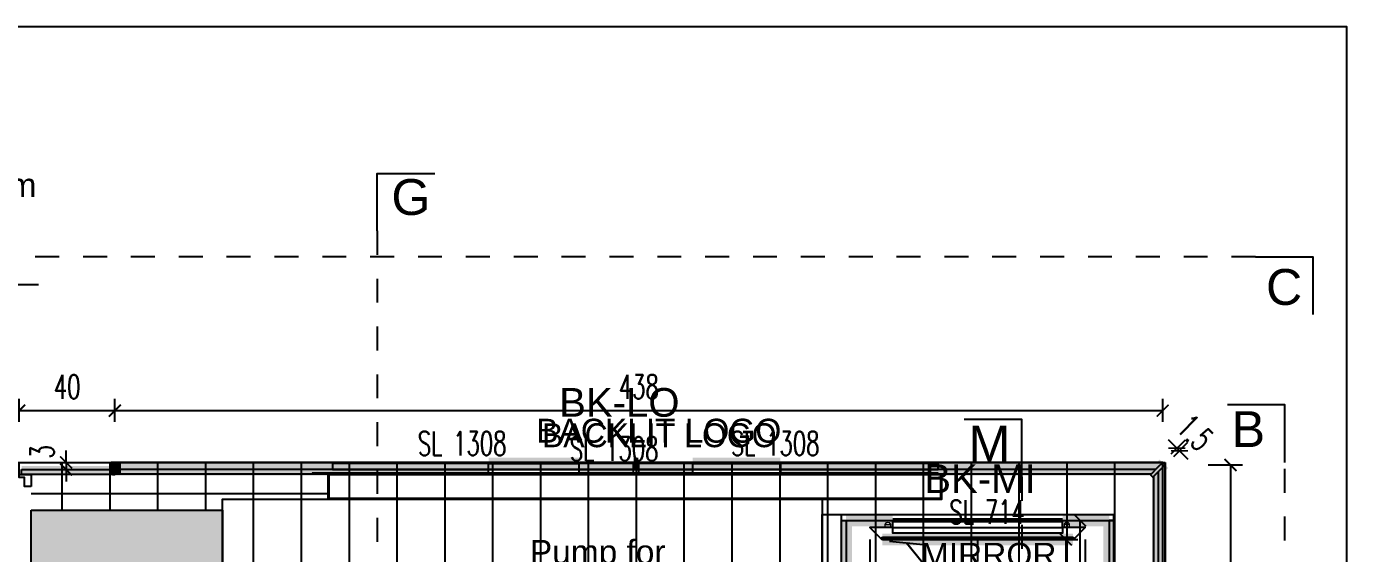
# Model space of a CAD drawing. Extents: x 214 to 401, y 14 to 126.
# Drawn here: x 314.51 to 320.03, y 87.74 to 89.94 of the extents above; entities that cross this region are included whole.
import ezdxf

# ---------------------------------------------------------------- set-up
doc = ezdxf.new("R2010")
doc.units = 0
doc.header["$LTSCALE"] = 0.25
doc.header["$MEASUREMENT"] = 0
for name, pattern in [('CONTINOUS', [0]), ('DASHDOT2', [0.5, 0.25, -0.125, 0, -0.125]), ('DOT2', [0.125, 0, -0.125]), ('PHANTOM2', [1.25, 0.625, -0.125, 0.125, -0.125, 0.125, -0.125]), ('TRATTEGGIATA', [0.75, 0.5, -0.25])]:
    doc.linetypes.add(name, pattern=pattern)
doc.layers.get('0').update_dxf_attribs({"linetype": 'CONTINUOUS'})
doc.layers.get('DEFPOINTS').update_dxf_attribs({"linetype": 'CONTINUOUS'})
doc.layers.add('AREA', color=30, linetype='CONTINUOUS', plot=False)
for name, color, linetype in [('ax-arredo piani rossi', 1, 'CONTINUOUS'), ('ax-arredo sez', 6, 'CONTINUOUS'), ('AX-QUOTE', 2, 'CONTINUOUS'), ('AXlogo', 6, 'CONTINUOUS'), ('floor-tiles', 11, 'CONTINUOUS'), ('MERCHANDISING', 11, 'CONTINUOUS'), ('Pareti02', 3, 'CONTINUOUS'), ('RIFERIMENTI', 11, 'CONTINUOUS'), ('sezioni 02', 3, 'CONTINUOUS'), ('TESTI', 3, 'CONTINUOUS'), ('Urban', 6, 'CONTINUOUS')]:
    doc.layers.add(name, color=color, linetype=linetype)
for name, color, linetype, lineweight, true_color in [('Col-ALU-pia', 7, 'CONTINUOUS', 40, 0x8080fe), ('col-ALUrigatino-pia', 7, 'TRATTEGGIATA', 40, 0x8080fe), ('Col-mirror-pia', 7, 'CONTINUOUS', 40, 0x8ae2ff), ('Col-rosso-pia', 7, 'CONTINUOUS', 40, 0xb24e1f), ('LD_base', 7, 'CONTINUOUS', 5, 0x646464), ('LD_light', 7, 'CONTINUOUS', 5, 0xf00000), ('R-HATCH', 7, 'CONTINUOUS', 9, 0xbababa), ('R-WALL', 7, 'CONTINUOUS', 9, 0xbababa)]:
    doc.layers.add(name, color=color, linetype=linetype, lineweight=lineweight, true_color=true_color)
for name, color, linetype, true_color in [('Col-LUMINOSO-PIA', 7, 'CONTINUOUS', 0xffd452), ('Col-neutro-pia', 7, 'TRATTEGGIATA', 0xb24e1f), ('Col-urban-pia', 7, 'CONTINOUS', 0x878787), ('LD_axis', 7, 'DASHDOT2', 0x962eff), ('Sections', 92, 'CONTINUOUS', 0x00bd00)]:
    doc.layers.add(name, color=color, linetype=linetype, true_color=true_color)
doc.layers.add('LD_quote', color=255, linetype='CONTINUOUS', lineweight=9)
doc.layers.add('LD_text', color=255, linetype='CONTINUOUS', lineweight=9)
doc.layers.add('quadro modello', color=7, linetype='CONTINUOUS', true_color=0xff531a, plot=False)
doc.layers.add('R-BORDER', color=7, linetype='PHANTOM2', true_color=0xdb0000, plot=False)
doc.styles.add('cart-inver', font='Arial.ttf')
doc.styles.add('HZDX', font='')
doc.styles.add('SIMPLEX', font='SIMPLEX.SHX', dxfattribs={"width": 0.65})
doc.styles.get("Standard").update_dxf_attribs({"font": 'Arial.ttf'})
doc.styles.get('HZDX').set_extended_font_data('DicotMedium')
doc.dimstyles.new('METRI', dxfattribs={"dimtxt": 0.2, "dimasz": 0.1, "dimexe": 0.1, "dimexo": 0.0625, "dimgap": 0.09, "dimtad": 1, "dimzin": 0, "dimdsep": 46, "dimtxsty": 'SIMPLEX', "dimblk": 'LINEET2S', "dimcen": 0.09, "dimdle": 0.1, "dimclrt": 3, "dimadec": 0, "dimazin": 0, "dimtfac": 1, "dimtix": 1, "dimtmove": 2, "dimatfit": 3, "dimldrblk": 'LINEET2S', "dimfxl": 1, "dimtolj": 1, "dimarcsym": 0})

# ---------------------------------------------------------------- blocks, each defined once
blk = doc.blocks.new('_ArchTick')
at = {"color": 0, "linetype": 'ByBlock', "const_width": 0.15}
blk.add_lwpolyline([(-0.5, -0.5), (0.5, 0.5)], dxfattribs=at)
blk = doc.blocks.new('*D261')
at = {"layer": 'AX-QUOTE', "color": 0, "lineweight": -2, "transparency": 16777216}
for p, q in [((314.4787, 88.2913), (314.4787, 88.3874)), ((314.8787, 88.2913), (314.8787, 88.3874)), ((314.4787, 88.3374), (314.8787, 88.3374))]:
    blk.add_line(p, q, dxfattribs=at)
at = {"layer": 'DEFPOINTS', "color": 0, "transparency": 16777216}
for p in [(314.8787, 88.3374), (314.4787, 88.2413), (314.8787, 88.2413)]:
    blk.add_point(p, dxfattribs=at)
at = {"layer": 'AX-QUOTE', "color": 0, "lineweight": -2, "transparency": 16777216, "xscale": 0.05, "yscale": 0.05, "zscale": 0.05, "rotation": 180}
blk.add_blockref('_ArchTick', (314.4787, 88.3374), dxfattribs=at)
at = {"layer": 'AX-QUOTE', "color": 0, "lineweight": -2, "transparency": 16777216, "xscale": 0.05, "yscale": 0.05, "zscale": 0.05}
blk.add_blockref('_ArchTick', (314.8787, 88.3374), dxfattribs=at)
at = {"layer": 'AX-QUOTE', "color": 3, "transparency": 16777216, "insert": (314.6787, 88.4374), "char_height": 0.1, "attachment_point": 5, "style": 'SIMPLEX'}
blk.add_mtext('\\A1;40', dxfattribs=at)
blk = doc.blocks.new('*D262')
at = {"layer": 'AX-QUOTE', "color": 0, "lineweight": -2, "transparency": 16777216}
for p, q in [((314.8787, 88.2913), (314.8787, 88.3874)), ((319.258, 88.2913), (319.258, 88.3874)), ((314.8787, 88.3374), (319.258, 88.3374))]:
    blk.add_line(p, q, dxfattribs=at)
at = {"layer": 'DEFPOINTS', "color": 0, "transparency": 16777216}
for p in [(319.258, 88.3374), (314.8787, 88.2413), (319.258, 88.2413)]:
    blk.add_point(p, dxfattribs=at)
at = {"layer": 'AX-QUOTE', "color": 0, "lineweight": -2, "transparency": 16777216, "xscale": 0.05, "yscale": 0.05, "zscale": 0.05, "rotation": 180}
blk.add_blockref('_ArchTick', (314.8787, 88.3374), dxfattribs=at)
at = {"layer": 'AX-QUOTE', "color": 0, "lineweight": -2, "transparency": 16777216, "xscale": 0.05, "yscale": 0.05, "zscale": 0.05}
blk.add_blockref('_ArchTick', (319.258, 88.3374), dxfattribs=at)
at = {"layer": 'AX-QUOTE', "color": 3, "transparency": 16777216, "insert": (317.0684, 88.4374), "char_height": 0.1, "attachment_point": 5, "style": 'SIMPLEX'}
blk.add_mtext('\\A1;438', dxfattribs=at)
blk = doc.blocks.new('*D263')
at = {"layer": 'AX-QUOTE', "color": 0, "lineweight": -2, "transparency": 16777216}
for p, q in [((319.4482, 88.1103), (319.5916, 88.1103)), ((319.5416, 88.1103), (319.5416, 83.7309)), ((319.4482, 83.7309), (319.5916, 83.7309))]:
    blk.add_line(p, q, dxfattribs=at)
at = {"layer": 'DEFPOINTS', "color": 0, "transparency": 16777216}
for p in [(319.3982, 88.1103), (319.3982, 83.7309), (319.5416, 83.7309)]:
    blk.add_point(p, dxfattribs=at)
at = {"layer": 'AX-QUOTE', "color": 0, "lineweight": -2, "transparency": 16777216, "xscale": 0.05, "yscale": 0.05, "zscale": 0.05}
for p, rotation in [((319.5416, 88.1103), 90), ((319.5416, 83.7309), 270)]:
    blk.add_blockref('_ArchTick', p, dxfattribs=dict(at, rotation=rotation))
at = {"layer": 'AX-QUOTE', "color": 3, "transparency": 16777216, "insert": (319.6514, 85.9206), "char_height": 0.1, "attachment_point": 5, "rotation": 90, "style": 'SIMPLEX'}
blk.add_mtext('\\A1;438', dxfattribs=at)
blk = doc.blocks.new('*D270')
at = {"layer": 'AX-QUOTE', "color": 0, "lineweight": -2, "transparency": 16777216}
for p, q in [((319.3175, 88.1803), (319.2821, 88.2157)), ((319.2934, 88.1562), (319.3529, 88.2157)), ((319.304, 88.1456), (319.3635, 88.2051)), ((319.3175, 88.1803), (319.3281, 88.1697)), ((319.3281, 88.1697), (319.3635, 88.1344))]:
    blk.add_line(p, q, dxfattribs=at)
at = {"layer": 'DEFPOINTS', "color": 0, "transparency": 16777216}
for p in [(319.258, 88.1209), (319.3281, 88.1697), (319.2687, 88.1103)]:
    blk.add_point(p, dxfattribs=at)
at = {"layer": 'AX-QUOTE', "color": 0, "lineweight": -2, "transparency": 16777216, "xscale": 0.05, "yscale": 0.05, "zscale": 0.05}
for p, rotation in [((319.3175, 88.1803), 315.0000000000384), ((319.3281, 88.1697), 135.0000000000384)]:
    blk.add_blockref('_ArchTick', p, dxfattribs=dict(at, rotation=rotation))
at = {"layer": 'AX-QUOTE', "color": 3, "transparency": 16777216, "insert": (319.3935, 88.2457), "char_height": 0.1, "attachment_point": 5, "rotation": 315, "style": 'SIMPLEX'}
blk.add_mtext('\\A1;1.5', dxfattribs=at)
blk = doc.blocks.new('*D272')
at = {"layer": 'AX-QUOTE', "color": 0, "lineweight": -2, "transparency": 16777216}
for p, q in [((314.6486, 88.1209), (314.7247, 88.1209)), ((314.6747, 88.1209), (314.6747, 88.1709)), ((314.6747, 88.1209), (314.6747, 88.0909)), ((314.6486, 88.0909), (314.7247, 88.0909)), ((314.6747, 88.0909), (314.6747, 88.0409))]:
    blk.add_line(p, q, dxfattribs=at)
at = {"layer": 'DEFPOINTS', "color": 0, "transparency": 16777216}
for p in [(314.5986, 88.1209), (314.5986, 88.0909), (314.6747, 88.0909)]:
    blk.add_point(p, dxfattribs=at)
at = {"layer": 'AX-QUOTE', "color": 0, "lineweight": -2, "transparency": 16777216, "xscale": 0.05, "yscale": 0.05, "zscale": 0.05}
for p, rotation in [((314.6747, 88.1209), 270), ((314.6747, 88.0909), 90)]:
    blk.add_blockref('_ArchTick', p, dxfattribs=dict(at, rotation=rotation))
at = {"layer": 'AX-QUOTE', "color": 3, "transparency": 16777216, "insert": (314.5747, 88.1648), "char_height": 0.1, "attachment_point": 5, "rotation": 90, "style": 'SIMPLEX'}
blk.add_mtext('\\A1;3', dxfattribs=at)
blk = doc.blocks.new('*D313')
at = {"layer": 'AX-QUOTE', "color": 0, "lineweight": -2, "transparency": 16777216}
for p, q in [((318.785, 87.8787), (318.9626, 87.8787)), ((318.9126, 86.3087), (318.9126, 87.8787)), ((318.785, 86.3087), (318.9626, 86.3087))]:
    blk.add_line(p, q, dxfattribs=at)
at = {"layer": 'DEFPOINTS', "color": 0, "transparency": 16777216}
for p in [(318.735, 87.8787), (318.9126, 87.8787), (318.735, 86.3087)]:
    blk.add_point(p, dxfattribs=at)
at = {"layer": 'AX-QUOTE', "color": 0, "lineweight": -2, "transparency": 16777216, "xscale": 0.05, "yscale": 0.05, "zscale": 0.05}
for p, rotation in [((318.9126, 87.8787), 90), ((318.9126, 86.3087), 270)]:
    blk.add_blockref('_ArchTick', p, dxfattribs=dict(at, rotation=rotation))
at = {"layer": 'AX-QUOTE', "color": 3, "transparency": 16777216, "insert": (318.8126, 87.0937), "char_height": 0.1, "attachment_point": 5, "rotation": 90, "style": 'SIMPLEX'}
blk.add_mtext('\\A1;157', dxfattribs=at)
blk = doc.blocks.new('*D330')
at = {"layer": 'AX-QUOTE', "color": 0, "lineweight": -2, "transparency": 16777216}
for p, q in [((318.0347, 87.7987), (318.0347, 87.5955)), ((318.9347, 87.7987), (318.9347, 87.5955)), ((318.0347, 87.6455), (318.382, 87.6455)), ((318.9347, 87.6455), (318.5873, 87.6455))]:
    blk.add_line(p, q, dxfattribs=at)
at = {"layer": 'DEFPOINTS', "color": 0, "transparency": 16777216}
for p in [(318.0347, 87.8487), (318.9347, 87.8487), (318.0347, 87.6455)]:
    blk.add_point(p, dxfattribs=at)
at = {"layer": 'AX-QUOTE', "color": 0, "lineweight": -2, "transparency": 16777216, "xscale": 0.05, "yscale": 0.05, "zscale": 0.05, "rotation": 180}
blk.add_blockref('_ArchTick', (318.0347, 87.6455), dxfattribs=at)
at = {"layer": 'AX-QUOTE', "color": 0, "lineweight": -2, "transparency": 16777216, "xscale": 0.05, "yscale": 0.05, "zscale": 0.05}
blk.add_blockref('_ArchTick', (318.9347, 87.6455), dxfattribs=at)
at = {"layer": 'AX-QUOTE', "color": 3, "transparency": 16777216, "insert": (318.4847, 87.5951), "char_height": 0.1, "attachment_point": 5, "style": 'SIMPLEX'}
blk.add_mtext('\\A1;90', dxfattribs=at)
blk = doc.blocks.new('*D383')
at = {"layer": 'DEFPOINTS', "color": 0, "transparency": 16777216}
for p in [(318.779, 87.7987, 0), (318.779, 87.5487, 0), (318.853, 87.5487)]:
    blk.add_point(p, dxfattribs=at)
at = {"layer": 'LD_quote', "color": 0, "lineweight": -2, "transparency": 16777216}
for p, q in [((318.829, 87.7987), (318.903, 87.7987)), ((318.853, 87.7987), (318.853, 87.5487)), ((318.829, 87.5487), (318.903, 87.5487))]:
    blk.add_line(p, q, dxfattribs=at)
at = {"layer": 'LD_quote', "color": 0, "lineweight": -2, "transparency": 16777216, "xscale": 0.05, "yscale": 0.05, "zscale": 0.05}
for p, rotation in [((318.853, 87.7987), 90), ((318.853, 87.5487), 270)]:
    blk.add_blockref('_ArchTick', p, dxfattribs=dict(at, rotation=rotation))
at = {"layer": 'LD_quote', "color": 3, "transparency": 16777216, "insert": (318.753, 87.6428), "char_height": 0.1, "attachment_point": 5, "rotation": 90, "style": 'SIMPLEX'}
blk.add_mtext('\\A1;{\\C256;25}', dxfattribs=at)
blk = doc.blocks.new('LINEET2S')
blk.add_line((-1, 0), (0, 0))
at = {"color": 5}
blk.add_line((0.5, 0.5), (-0.5, -0.5), dxfattribs=at)
blk = doc.blocks.new('ioo')
at = {"layer": 'LD_light', "elevation": 0}
blk.add_lwpolyline([(-3044.5, 2505.5), (-3066.5, 2505.5), (-3066.5, 2493.5), (-3044.5, 2493.5)], close=True, dxfattribs=at)
at = {"layer": 'LD_light', "ltscale": 0.1}
for radius in [11, 10]:
    blk.add_arc((-3055.5, 2505.5, 0), radius, 359.7956, 180.2044, dxfattribs=at)
blk = doc.blocks.new('DALIAN ASOM LIGHT')
at = {"layer": 'LD_base'}
h = blk.add_hatch(color=256, dxfattribs=at)
h.dxf.hatch_style = 1
edge = h.paths.add_edge_path()
edge.add_arc((1.5982, 3.5954), 0.5, 0, 360)
h.paths.add_polyline_path([(1.2032, 15.6804), (2.0032, 15.6804), (2.0032, 14.8804), (1.2032, 14.8804)])
for p, q in [((1.1672, 15.8804), (1.5392, 15.8804)), ((5.9026, 15.8504), (1.5532, 15.8504)), ((5.9132, 15.8398), (5.9132, 11.4904)), ((5.8836, 15.8314), (1.5532, 15.8314)), ((5.8942, 15.8208), (5.8942, 11.4904)), ((1.2032, 15.7504), (2.443, 15.7504)), ((4.5092, 14.4504), (4.5092, 15.6632)), ((4.5092, 15.6632), (5.7282, 15.6632)), ((4.5902, 15.6382), (4.5902, 15.6632)), ((4.5902, 15.6382), (5.7282, 15.6382)), ((4.8042, 15.6082), (4.8042, 15.6382)), ((5.5142, 15.6082), (5.5142, 15.6382)), ((5.7282, 15.6382), (5.7282, 15.6632)), ((4.8042, 15.6082), (5.5142, 15.6082))]:
    blk.add_line(p, q, dxfattribs=at)
for points in [[(1.1632, 15.8504), (1.5432, 15.8504), (1.5432, 15.8304), (1.1632, 15.8304)], [(4.9937, 15.8754), (2.4622, 15.8754), (2.4622, 15.8504), (4.9937, 15.8504)], [(3.493, 15.8754), (3.493, 15.8314), (3.1154, 15.8314), (3.1154, 15.8754)], [(4.3346, 15.8754), (4.3346, 15.8314), (3.9684, 15.8314), (3.9684, 15.8754)], [(4.5902, 15.6382), (4.6092, 15.6382), (4.6092, 14.0682), (4.5902, 14.0682)], [(5.7282, 15.6382), (5.7092, 15.6382), (5.7092, 14.0492), (5.7282, 14.0492)], [(5.5582, 15.5592), (5.5582, 15.5652), (5.5572, 15.5662), (4.7612, 15.5662), (4.7602, 15.5652), (4.7602, 15.5592), (4.7612, 15.5582), (5.5572, 15.5582)]]:
    blk.add_lwpolyline(points, close=True, dxfattribs=at)
for points in [[(1.5432, 15.8304), (1.5532, 15.8304), (1.5532, 15.8804), (1.5382, 15.8804), (1.5382, 15.8504), (1.5432, 15.8504), (1.5432, 15.8304)], [(5.9326, 15.8804), (1.5532, 15.8804)], [(5.8812, 15.8289), (5.8918, 15.8183), (5.9432, 15.8698), (5.9326, 15.8804), (5.9114, 15.8591), (5.9114, 15.8591), (5.8812, 15.8289)], [(5.9432, 11.4904), (5.9432, 15.8698)], [(1.2032, 15.7803), (1.1754, 15.7804), (1.1754, 15.817), (1.1532, 15.817), (1.1532, 15.8304), (1.2032, 15.8303), (1.2032, 15.7803)], [(1.2032, 15.6804), (2.0032, 15.6804), (2.0032, 14.8804), (1.2032, 14.8804), (1.2032, 15.6804)], [(5.5592, 15.5582), (5.6092, 15.6082), (5.5142, 15.6082), (5.5142, 15.5847), (4.8042, 15.5847), (4.8042, 15.6082), (4.7092, 15.6082), (4.7592, 15.5582), (4.7592, 15.5662), (5.5592, 15.5662), (5.5592, 15.5582)]]:
    blk.add_lwpolyline(points, dxfattribs=at)
at = {"layer": 'LD_base', "elevation": 0}
for points in [[(3.7415, 15.8754), (3.7415, 15.8314), (3.7211, 15.8314), (3.7211, 15.8754)], [(5.0052, 15.8284), (2.448, 15.8284), (2.448, 15.8314), (5.0052, 15.8314)]]:
    blk.add_lwpolyline(points, close=True, dxfattribs=at)
for points in [[(2.443, 15.8314), (2.443, 15.7264), (5.0102, 15.7264), (5.0102, 15.8314)], [(2.448, 15.8314), (2.448, 15.7314), (5.0052, 15.7314), (5.0052, 15.8314)]]:
    blk.add_lwpolyline(points, dxfattribs=at)

msp = doc.modelspace()

# ---------------------------------------------------------------- hatches: boundary and pattern name
at = {"layer": 'LD_light', "linetype": 'Continuous'}
h = msp.add_hatch(color=256, dxfattribs=at)
h.dxf.hatch_style = 1
h.paths.add_polyline_path([(318.12694, 87.84744), (318.12693, 87.85244), (318.8407, 87.85244), (318.8407, 87.84744)])
at = {"layer": 'R-HATCH', "ltscale": 10000}
h = msp.add_hatch(color=256, dxfattribs=at)
h.dxf.hatch_style = 1
edge = h.paths.add_edge_path()
edge.add_arc((314.92365, 75.83588), 0.5, 0, 360)
h.paths.add_polyline_path([(314.52865, 87.92088), (315.32865, 87.92088), (315.32865, 87.12088), (314.52865, 87.12088)])

# ---------------------------------------------------------------- linework, layer by layer
at = {"layer": 'AREA'}
msp.add_lwpolyline([(315.32865, 86.79088), (315.32865, 87.96688), (317.83465, 87.96688), (317.83465, 86.79088)], close=True, dxfattribs=at)
msp.add_lwpolyline([(315.32865, 86.79088), (315.32865, 87.96688), (317.83465, 87.96688), (317.83465, 86.79088)], close=True, dxfattribs=at)
at = {"layer": 'ax-arredo piani rossi'}
msp.add_line((314.49266, 88.12088), (314.86466, 88.12088), dxfattribs=at)
for points in [[(319.25805, 88.12088), (314.87866, 88.12088)], [(319.26865, 83.73088), (319.26865, 88.11028)]]:
    msp.add_lwpolyline(points, dxfattribs=at)
at = {"layer": 'ax-arredo sez'}
for p, q in [((318.12965, 87.84868), (318.12965, 87.87868)), ((318.12965, 87.84868), (318.83965, 87.84868)), ((318.83965, 87.84868), (318.83965, 87.87868))]:
    msp.add_line(p, q, dxfattribs=at)
at = {"layer": 'ax-arredo sez', "elevation": 0}
for points in [[(315.76841, 88.07188), (315.76841, 87.96688), (318.33563, 87.96688), (318.33563, 88.07188)], [(315.77341, 88.07188), (315.77341, 87.97188), (318.33063, 87.97188), (318.33063, 88.07188)]]:
    msp.add_lwpolyline(points, dxfattribs=at)
at = {"layer": 'ax-arredo sez'}
msp.add_lwpolyline([(318.88465, 87.79868), (318.93465, 87.84868), (318.83965, 87.84868), (318.83965, 87.82525), (318.12965, 87.82525), (318.12965, 87.84868), (318.03465, 87.84868), (318.08465, 87.79868), (318.08465, 87.80668), (318.88465, 87.80668), (318.88465, 87.79868)], dxfattribs=at)
msp.add_lwpolyline([(318.88365, 87.79968), (318.88365, 87.80568), (318.88265, 87.80668), (318.08665, 87.80668), (318.08565, 87.80568), (318.08565, 87.79968), (318.08665, 87.79868), (318.88265, 87.79868)], close=True, dxfattribs=at)
at = {"layer": 'AXlogo', "color": 1}
msp.add_lwpolyline([(318.31911, 88.11588), (315.78759, 88.11588), (315.78759, 88.09088), (318.31911, 88.09088)], close=True, dxfattribs=at)
at = {"layer": 'Col-ALU-pia', "const_width": 0.05}
for points in [[(314.87866, 88.12088), (314.87866, 88.07088)], [(319.26335, 88.11558), (319.21193, 88.06416)]]:
    msp.add_lwpolyline(points, dxfattribs=at)
at = {"layer": 'col-ALUrigatino-pia', "const_width": 0.03}
msp.add_lwpolyline([(314.48866, 88.09088), (314.86866, 88.09088)], dxfattribs=at)
at = {"layer": 'Col-LUMINOSO-PIA', "const_width": 0.05}
for points in [[(316.44082, 88.11588), (316.81839, 88.11588)], [(317.29382, 88.11588), (317.65998, 88.11588)]]:
    msp.add_lwpolyline(points, dxfattribs=at)
at = {"layer": 'Col-LUMINOSO-PIA', "const_width": 0.05, "elevation": 0}
msp.add_lwpolyline([(317.0465, 88.11588), (317.06691, 88.11588)], dxfattribs=at)
at = {"layer": 'Col-mirror-pia', "const_width": 0.05}
msp.add_lwpolyline([(318.08665, 87.79868), (318.88265, 87.79868)], dxfattribs=at)
at = {"layer": 'Col-neutro-pia', "const_width": 0.02}
msp.add_lwpolyline([(318.12965, 87.87868), (318.83965, 87.87868)], dxfattribs=at)
at = {"layer": 'Col-rosso-pia', "const_width": 0.05}
for points in [[(317.93465, 87.87868), (318.12965, 87.87868)], [(318.83965, 87.87868), (319.03465, 87.87868)]]:
    msp.add_lwpolyline(points, dxfattribs=at)
at = {"layer": 'Col-urban-pia', "const_width": 0.05}
for points in [[(316.44082, 88.09088), (314.87866, 88.09088)], [(317.29382, 88.09088), (317.06691, 88.09088)], [(319.22805, 88.09088), (317.65998, 88.09088)], [(319.23865, 86.5122), (319.23865, 88.08028)], [(318.22865, 86.30868), (317.93465, 86.30868), (317.93465, 87.87868)], [(319.03465, 87.87868), (319.03465, 86.31168)]]:
    msp.add_lwpolyline(points, dxfattribs=at)
at = {"layer": 'Col-urban-pia', "const_width": 0.05, "elevation": 0}
msp.add_lwpolyline([(317.0465, 88.09088), (316.81839, 88.09088)], dxfattribs=at)
at = {"layer": 'floor-tiles'}
for p, q in [((314.65865, 87.92088), (314.65865, 88.12088)), ((314.85865, 87.92088), (314.85865, 88.12088)), ((315.05865, 87.92088), (315.05865, 88.12088)), ((315.25865, 87.92088), (315.25865, 88.12088)), ((315.45865, 77.32088), (315.45865, 88.12088)), ((315.65865, 77.32088), (315.65865, 88.12088)), ((315.85865, 77.32088), (315.85865, 88.12088)), ((316.05865, 77.32088), (316.05865, 88.12088)), ((316.25865, 77.32088), (316.25865, 88.12088)), ((316.45865, 77.32088), (316.45865, 88.12088)), ((316.65865, 77.32088), (316.65865, 88.12088)), ((316.85865, 77.32088), (316.85865, 88.12088)), ((317.05865, 77.32088), (317.05865, 88.12088)), ((317.25865, 77.32088), (317.25865, 88.12088)), ((317.45865, 77.32088), (317.45865, 88.12088)), ((317.65865, 77.32088), (317.65865, 88.12088)), ((317.85865, 77.32088), (317.85865, 88.12088)), ((318.05865, 77.32088), (318.05865, 88.12088)), ((318.25865, 77.32088), (318.25865, 88.12088)), ((318.45865, 77.38855), (318.45865, 88.12088)), ((318.65865, 77.58913), (318.65865, 88.12088)), ((318.85865, 77.7897), (318.85865, 88.12088)), ((319.05865, 77.99028), (319.05865, 88.12088)), ((319.25865, 83.33088), (319.25865, 88.12088))]:
    msp.add_line(p, q, dxfattribs=at)
msp.add_lwpolyline([(312.65865, 88.12088), (312.65865, 88.07088), (314.47865, 88.07088), (314.47866, 88.12088), (319.25805, 88.12088), (319.26865, 88.11028), (319.26865, 83.33088)], dxfattribs=at)
msp.add_lwpolyline([(314.52865, 87.92088), (315.32865, 87.92088), (315.32865, 87.12088), (314.52865, 87.12088)], close=True, dxfattribs=at)
at = {"layer": 'LD_axis'}
msp.add_line((318.48465, 87.80668), (318.48465, 86.99868), dxfattribs=at)
at = {"layer": 'LD_light'}
for points in [[(315.70311, 88.07284), (317.01111, 88.07284), (317.01111, 88.07784), (315.70311, 88.07784)], [(316.33807, 88.07284), (317.64607, 88.07284), (317.64607, 88.07784), (316.33807, 88.07784)], [(317.01111, 88.07284), (318.31911, 88.07284), (318.31911, 88.07784), (317.01111, 88.07784)]]:
    msp.add_lwpolyline(points, close=True, dxfattribs=at)
at = {"layer": 'Pareti02'}
for p, q in [((314.52865, 87.99088), (315.76841, 87.99088)), ((317.83465, 86.69088), (317.83465, 87.90368)), ((317.83465, 87.90368), (319.05365, 87.90368)), ((317.91565, 87.87868), (317.91565, 87.90368)), ((319.05365, 87.87868), (319.05365, 87.90368)), ((317.91565, 87.87868), (319.05365, 87.87868))]:
    msp.add_line(p, q, dxfattribs=at)
at = {"layer": 'quadro modello'}
msp.add_lwpolyline([(305.85095, 89.94409), (320.02666, 89.94409), (320.02666, 71.56662), (305.85095, 71.56662)], close=True, dxfattribs=at)
at = {"layer": 'R-BORDER'}
msp.add_lwpolyline([(306.96865, 74.42065), (306.96865, 88.12088), (319.26865, 88.12088), (319.26865, 78.20088), (313.32541, 72.24052, 0.0711546), (306.96865, 74.42065, 0.9122584)], format="xyb", dxfattribs=at)
at = {"layer": 'R-WALL', "ltscale": 10000}
msp.add_lwpolyline([(314.52865, 87.92088), (315.32865, 87.92088), (315.32865, 87.12088), (314.52865, 87.12088), (314.52865, 87.92088)], dxfattribs=at)
at = {"layer": 'Sections'}
for points in [[(315.97509, 89.08913), (315.97509, 89.32946), (316.21542, 89.32946)], [(319.64587, 88.98012), (319.8862, 88.98012), (319.8862, 88.73979)], [(319.76865, 88.12088), (319.76865, 88.36121), (319.52833, 88.36121)], [(318.66881, 88.06004), (318.66881, 88.30037), (318.42848, 88.30037)]]:
    msp.add_lwpolyline(points, dxfattribs=at)
at = {"layer": 'Sections', "linetype": 'DOT2'}
for points in [[(315.97509, 89.08913), (315.97509, 77.11064), (315.97509, 77.11064)], [(319.64587, 88.98012), (306.75347, 88.98012), (306.75347, 88.98012)], [(313.81802, 72.02642), (319.76865, 77.9942), (319.76865, 88.12088)], [(318.66881, 88.06004), (318.66881, 83.38569), (318.66881, 83.38569)]]:
    msp.add_lwpolyline(points, dxfattribs=at)
at = {"layer": 'sezioni 02'}
for points in [[(314.86866, 88.07088), (314.87866, 88.07088), (314.87866, 88.12088), (314.86366, 88.12088), (314.86366, 88.09088), (314.86866, 88.09088), (314.86866, 88.07088)], [(319.20663, 88.06946), (319.21723, 88.05885), (319.26865, 88.11028), (319.25805, 88.12088), (319.23683, 88.09967), (319.23683, 88.09967), (319.20663, 88.06946)], [(314.52865, 88.02087), (314.5008, 88.02088), (314.5008, 88.05748), (314.47865, 88.05748), (314.47865, 88.07088), (314.52865, 88.07087), (314.52865, 88.02087)]]:
    msp.add_lwpolyline(points, dxfattribs=at)
for points in [[(314.48866, 88.09088), (314.86866, 88.09088), (314.86866, 88.07088), (314.48866, 88.07088)], [(316.81839, 88.11588), (316.81839, 88.07188), (316.44082, 88.07188), (316.44082, 88.11588)], [(317.65998, 88.11588), (317.65998, 88.07188), (317.29382, 88.07188), (317.29382, 88.11588)]]:
    msp.add_lwpolyline(points, close=True, dxfattribs=at)
at = {"layer": 'sezioni 02', "elevation": 0}
msp.add_lwpolyline([(317.06691, 88.11588), (317.06691, 88.07188), (317.0465, 88.07188), (317.0465, 88.11588)], close=True, dxfattribs=at)
at = {"layer": 'Urban'}
for p, q in [((319.22805, 88.09088), (314.87866, 88.09088)), ((319.20905, 88.07188), (314.87866, 88.07188)), ((319.23865, 88.08028), (319.23865, 83.73089)), ((319.21965, 88.06128), (319.21965, 83.73089))]:
    msp.add_line(p, q, dxfattribs=at)
at = {"layer": 'Urban', "elevation": 0}
msp.add_lwpolyline([(318.33063, 88.06888), (315.77341, 88.06888), (315.77341, 88.07188), (318.33063, 88.07188)], close=True, dxfattribs=at)
at = {"layer": 'Urban'}
for points in [[(317.91565, 87.87868), (317.93465, 87.87868), (317.93465, 86.30868), (317.91565, 86.30868)], [(319.05365, 87.87868), (319.03465, 87.87868), (319.03465, 86.28968), (319.05365, 86.28968)]]:
    msp.add_lwpolyline(points, close=True, dxfattribs=at)

# ---------------------------------------------------------------- block references
at = {"layer": 'LD_base'}
msp.add_blockref('DALIAN ASOM LIGHT', (313.32541, 72.24052), dxfattribs=at)
at = {"layer": 'LD_light', "yscale": 0.001, "zscale": 0.001}
for p, xscale, rotation in [((315.05371, 85.35521), -0.001, 3.3717292158e-06), ((321.91327, 85.35521), 0.001, 3.371729306499999e-06)]:
    msp.add_blockref('ioo', p, dxfattribs=dict(at, xscale=xscale, rotation=rotation))

# ---------------------------------------------------------------- texts
at = {"layer": 'LD_light', "lineweight": 30, "char_height": 0.1, "width": 1.249546, "attachment_point": 4, "style": 'SIMPLEX'}
for insert in [(316.14464, 88.20011), (317.45264, 88.20011), (316.77961, 88.17799)]:
    msp.add_mtext('SL 1308 ', dxfattribs=dict(at, insert=insert))
at = {"layer": 'LD_light', "lineweight": 30, "insert": (318.68145, 87.91372), "char_height": 0.1, "width": 1.249546, "attachment_point": 6, "rotation": 360, "style": 'SIMPLEX'}
msp.add_mtext('SL 714', dxfattribs=at)
at = {"layer": 'LD_text', "insert": (313.23908, 89.33007), "char_height": 0.1, "attachment_point": 1}
msp.add_mtext_dynamic_manual_height_columns('{\\C3;electrical supply from the floor for window decorative fixtures}', width=1.440245, gutter_width=17.5, heights=[0.62643], dxfattribs=at)
at = {"layer": 'LD_text', "insert": (316.73557, 88.31027), "char_height": 0.12, "width": 0.3836567, "attachment_point": 7}
msp.add_mtext('BK-LO', dxfattribs=at)
at = {"layer": 'LD_text', "insert": (318.72713, 87.99293, 0), "char_height": 0.12, "width": 0.3836567, "attachment_point": 9, "rotation": 360}
msp.add_mtext('BK-MI', dxfattribs=at)
at = {"layer": 'MERCHANDISING', "insert": (317.15404, 88.28453), "char_height": 0.1, "width": 2.328512, "attachment_point": 2, "style": 'HZDX'}
msp.add_mtext('BACKLIT LOGO', dxfattribs=at)
at = {"layer": 'Sections', "char_height": 0.15, "width": 1.1575076, "style": 'cart-inver'}
for s, insert, attachment_point in [('\\pt1.05;G', (316.19736, 89.15348), 9), ('C', (319.68987, 88.77743), 7), ('B', (319.54638, 88.18523), 7), ('M', (318.44654, 88.12439), 7)]:
    msp.add_mtext(s, dxfattribs=dict(at, insert=insert, attachment_point=attachment_point))
at = {"layer": 'TESTI', "char_height": 0.1, "attachment_point": 1, "style": 'cart-inver'}
for s, insert, width in [('\\pi0.099168;BACKLIT LOGO', (316.54041, 88.30363), 1.1969716), ('Pump for \\Pthe door \\Pshutting', (316.61339, 87.79673, 0), 1.1575076), ('MIRROR', (318.24772, 87.78466), 1.1575076)]:
    msp.add_mtext(s, dxfattribs=dict(at, insert=insert, width=width))

# ---------------------------------------------------------------- dimensions: what is measured, and where the dimension line sits
at = {"layer": 'AX-QUOTE'}
for base, p1, p2, override, picture, middle in [((314.87866, 88.33737), (314.47866, 88.24133), (314.87866, 88.24133), {"dimtxt": 0.1, "dimasz": 0.05, "dimexe": 0.05, "dimexo": 0.05, "dimgap": 0.05, "dimlfac": 100, "dimzin": 8, "dimblk": 'ArchTick', "dimdle": 0}, '*D261', (314.67866, 88.43737)), ((319.25805, 88.33737), (314.87866, 88.24133), (319.25805, 88.24133), {"dimtxt": 0.1, "dimasz": 0.05, "dimexe": 0.05, "dimexo": 0.05, "dimgap": 0.05, "dimdec": 0, "dimlfac": 100, "dimzin": 8, "dimblk": 'ArchTick', "dimdle": 0}, '*D262', (317.06835, 88.43737))]:
    dim = msp.add_linear_dim(base=base, p1=p1, p2=p2, dimstyle='METRI', override=override, dxfattribs=at)
    dim.commit()
    dim.dimension.update_dxf_attribs({"geometry": picture, "text_midpoint": middle})
dim = msp.add_aligned_dim(p1=(319.25805, 88.12088), p2=(319.26865, 88.11028), distance=0.08408, dimstyle='METRI', override={"dimtxt": 0.1, "dimasz": 0.05, "dimexe": 0.05, "dimexo": 0.05, "dimgap": 0.05, "dimlfac": 100, "dimzin": 8, "dimblk": 'ArchTick', "dimdle": 0}, dxfattribs=at)
dim.commit()
dim.dimension.update_dxf_attribs({"geometry": '*D270', "text_midpoint": (319.39352, 88.24574)})
for base, p1, p2, angle, override, picture, middle, dimtype in [((314.67472, 88.09088), (314.59863, 88.12088), (314.59863, 88.09088), 90, {"dimtxt": 0.1, "dimasz": 0.05, "dimexe": 0.05, "dimexo": 0.05, "dimgap": 0.05, "dimlfac": 100, "dimzin": 8, "dimblk": 'ArchTick', "dimdle": 0}, '*D272', (314.57472, 88.16477), 160), ((319.5416, 83.73088), (319.39825, 88.11028), (319.39825, 83.73088), 270, {"dimtxt": 0.1, "dimasz": 0.05, "dimexe": 0.05, "dimexo": 0.05, "dimgap": 0.05, "dimdec": 0, "dimlfac": 100, "dimzin": 8, "dimblk": 'ArchTick', "dimdle": 0}, '*D263', (319.65138, 85.92058), 161)]:
    dim = msp.add_linear_dim(base=base, p1=p1, p2=p2, angle=angle, dimstyle='METRI', override=override, dxfattribs=at)
    dim.commit()
    dim.dimension.update_dxf_attribs({"geometry": picture, "text_midpoint": middle, "dimtype": dimtype})
dim = msp.add_linear_dim(base=(318.91258, 87.87868), p1=(318.735, 86.30868), p2=(318.735, 87.87868), angle=90, dimstyle='METRI', override={"dimtxt": 0.1, "dimasz": 0.05, "dimexe": 0.05, "dimexo": 0.05, "dimgap": 0.05, "dimlfac": 100, "dimzin": 8, "dimblk": 'ArchTick', "dimdle": 0}, dxfattribs=at)
dim.commit()
dim.dimension.update_dxf_attribs({"geometry": '*D313', "text_midpoint": (318.81258, 87.09368)})
dim = msp.add_linear_dim(base=(318.03465, 87.6455), p1=(318.93465, 87.84868), p2=(318.03465, 87.84868), dimstyle='METRI', override={"dimtxt": 0.1, "dimasz": 0.05, "dimexe": 0.05, "dimexo": 0.05, "dimgap": 0.05, "dimlfac": 100, "dimzin": 8, "dimblk": 'ArchTick', "dimdle": 0}, dxfattribs=at)
dim.commit()
dim.dimension.update_dxf_attribs({"geometry": '*D330', "text_midpoint": (318.48465, 87.59514), "dimtype": 160})
at = {"layer": 'LD_quote'}
dim = msp.add_linear_dim(base=(318.85302, 87.54868, 0), p1=(318.779, 87.79868), p2=(318.779, 87.54868), angle=270, text='{\\C256;<>}', dimstyle='METRI', override={"dimtxt": 0.1, "dimasz": 0.05, "dimexe": 0.05, "dimexo": 0.05, "dimgap": 0.05, "dimlfac": 100, "dimzin": 8, "dimblk": 'ArchTick', "dimblk1": 'ArchTick', "dimblk2": 'LINEET2S', "dimdle": 0}, dxfattribs=at)
dim.commit()
dim.dimension.update_dxf_attribs({"geometry": '*D383', "text_midpoint": (318.75302, 87.64285, 0), "dimtype": 160})

# ---------------------------------------------------------------- leaders
msp.add_leader([(313.19813, 87.56698), (313.19813, 88.86436), (314.55977, 88.86436)], dimstyle='METRI', override={"dimtxt": 0.1, "dimexe": 0.05, "dimexo": 0.05, "dimgap": 0.05, "dimlfac": 100, "dimzin": 8, "dimdle": 0}, dxfattribs=at)
at = {"layer": 'RIFERIMENTI', "color": 2}
msp.add_leader([(318.1868, 87.78426), (318.37993, 87.5494), (318.44191, 87.5494)], dimstyle='METRI', override={"dimtxt": 0.1, "dimexe": 0.05, "dimexo": 0.05, "dimgap": 0.05, "dimlfac": 100, "dimzin": 8, "dimdle": 0}, dxfattribs=at)

doc.saveas('drawing.dxf')
